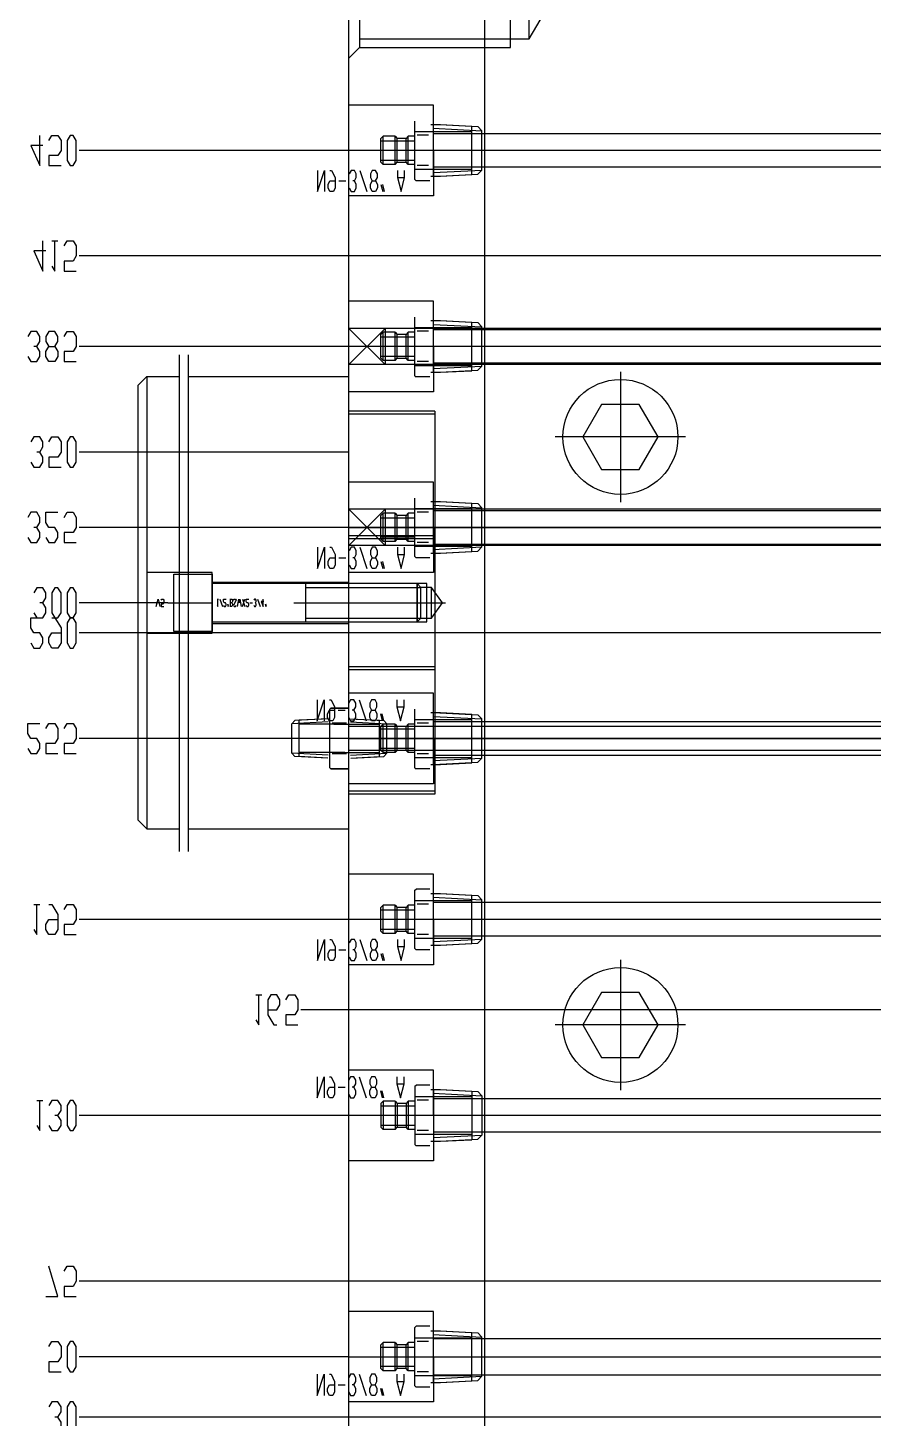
# Model space of a CAD drawing. Header units: millimetres. Extents: x -1 to 1014, y -756 to 757.
# Drawn here: x 666.6 to 741.8, y 225.5 to 349.3 of the extents above; entities that cross this region are included whole.
import ezdxf

# ---------------------------------------------------------------- set-up
doc = ezdxf.new("R2010")
doc.units = ezdxf.units.MM

# ---------------------------------------------------------------- blocks, each defined once
blk = doc.blocks.new('blockName2')
for points in [[(707.262, 29.578), (707.262, 405.569)], [(695.176, 29.578), (695.176, 401.541)], [(696.116, 356.119), (696.116, 347.592)], [(696.115, 347.591), (709.545, 347.591), (709.545, 351.856)], [(708.632, 348.371), (711.207, 348.371), (713.28, 351.856)], [(711.207, 348.371), (711.207, 351.856)], [(696.116, 348.371), (708.632, 348.371)], [(696.116, 347.592), (695.176, 346.652)], [(702.696, 342.456), (695.176, 342.456)], [(702.696, 338.428), (702.696, 342.456)], [(701.04, 335.827), (701.04, 341.029)], [(702.477, 340.73), (703.337, 340.73)], [(702.696, 340.756), (706.636, 340.549)], [(702.696, 336.126), (702.696, 340.73)], [(703.337, 340.73), (706.107, 340.585)], [(706.107, 336.271), (706.107, 340.585)], [(706.993, 340.172), (706.636, 340.549)], [(667.931, 338.875), (666.857, 338.875), (667.663, 337.085), (667.663, 339.771)], [(668.468, 339.323), (668.737, 339.771), (669.274, 339.771), (669.543, 339.323), (669.543, 338.428), (669.274, 337.98), (668.468, 337.98), (668.468, 337.085), (669.543, 337.085)], [(670.348, 339.771), (670.08, 339.323), (670.08, 337.533), (670.348, 337.085), (670.617, 337.085), (670.885, 337.533), (670.885, 339.323), (670.617, 339.771), (670.348, 339.771)], [(698.211, 339.69), (698.006, 339.485)], [(698.006, 337.371), (698.006, 339.485)], [(698.006, 339.281), (701.04, 339.281)], [(699.276, 339.69), (698.211, 339.69)], [(698.211, 337.166), (698.211, 339.69)], [(699.276, 339.69), (699.48, 339.485)], [(699.276, 337.166), (699.276, 339.69)], [(700.255, 339.492), (699.48, 339.492)], [(699.48, 337.371), (699.48, 339.485)], [(700.46, 339.69), (700.255, 339.485)], [(700.255, 337.371), (700.255, 339.485)], [(701.04, 339.69), (700.46, 339.69)], [(700.46, 337.166), (700.46, 339.69)], [(701.04, 340.109), (706.107, 340.109)], [(702.27, 339.782), (701.253, 339.782)], [(702.677, 340.398), (706.993, 340.172)], [(755.603, 339.921), (702.696, 339.921)], [(706.993, 336.683), (706.993, 340.172)], [(697.06, 338.428), (671.154, 338.428)], [(755.603, 338.428), (697.06, 338.428)], [(702.696, 338.428), (702.696, 334.399)], [(698.006, 337.575), (701.04, 337.575)], [(698.211, 337.166), (698.006, 337.371)], [(699.276, 337.166), (698.211, 337.166)], [(699.276, 337.166), (699.48, 337.371)], [(700.255, 337.364), (699.48, 337.364)], [(700.46, 337.166), (700.255, 337.371)], [(701.04, 337.166), (700.46, 337.166)], [(702.27, 337.074), (701.253, 337.074)], [(755.603, 336.935), (702.696, 336.935)], [(692.384, 336.655), (692.384, 334.775), (693.01, 336.655), (693.01, 334.775)], [(693.48, 336.655), (693.637, 336.655), (693.95, 336.029), (693.95, 335.089), (693.794, 334.775), (693.48, 334.775), (693.324, 335.089), (693.324, 335.402), (693.48, 335.715), (693.95, 335.715)], [(694.263, 335.715), (694.89, 335.715)], [(695.673, 335.715), (695.83, 336.029), (695.83, 336.342), (695.673, 336.655), (695.36, 336.655), (695.203, 336.342)], [(695.203, 335.089), (695.36, 334.775), (695.673, 334.775), (695.83, 335.089), (695.83, 335.402), (695.673, 335.715), (695.517, 335.715)], [(696.143, 336.655), (696.77, 334.775)], [(697.24, 336.655), (697.083, 336.342), (697.083, 336.029), (697.24, 335.715), (697.553, 335.715), (697.71, 335.402), (697.71, 335.089), (697.553, 334.775), (697.24, 334.775), (697.083, 335.089), (697.083, 335.402), (697.24, 335.715)], [(697.553, 335.715), (697.71, 336.029), (697.71, 336.342), (697.553, 336.655), (697.24, 336.655)], [(699.501, 336.655), (699.501, 336.029), (699.814, 334.775), (700.127, 336.029), (700.127, 336.655)], [(699.501, 336.029), (700.127, 336.029)], [(701.04, 336.746), (706.107, 336.746)], [(701.04, 335.827), (701.147, 335.72)], [(702.376, 335.72), (701.147, 335.72)], [(702.477, 336.126), (703.337, 336.126)], [(702.677, 336.458), (706.993, 336.684)], [(702.696, 336.1), (706.636, 336.307)], [(703.337, 336.126), (706.107, 336.271)], [(706.636, 336.307), (706.993, 336.683)], [(702.696, 334.399), (695.176, 334.399)], [(698.023, 335.402), (698.18, 334.775)], [(698.337, 334.775), (698.18, 335.402)], [(668.2, 329.476), (667.126, 329.476), (667.931, 327.685), (667.931, 330.371)], [(668.737, 328.133), (669.005, 327.685), (669.005, 330.371)], [(668.737, 330.371), (669.274, 330.371)], [(669.811, 329.923), (670.08, 330.371), (670.617, 330.371), (670.885, 329.923), (670.885, 329.028), (670.617, 328.58), (669.811, 328.58), (669.811, 327.685), (670.885, 327.685)], [(673.84, 329.028), (671.154, 329.028)], [(676.525, 329.028), (673.84, 329.028)], [(755.219, 329.028), (676.525, 329.028)], [(702.696, 325), (695.176, 325)], [(702.696, 320.971), (702.696, 325)], [(701.04, 318.37), (701.04, 323.572)], [(702.477, 323.273), (703.337, 323.273)], [(702.696, 323.299), (706.636, 323.092)], [(702.696, 318.669), (702.696, 323.273)], [(703.337, 323.273), (706.107, 323.128)], [(667.394, 320.971), (667.663, 321.419), (667.663, 321.866), (667.394, 322.314), (666.857, 322.314), (666.588, 321.866)], [(668.468, 322.314), (668.2, 321.866), (668.2, 321.419), (668.468, 320.971), (669.005, 320.971), (669.274, 320.524), (669.274, 320.076), (669.005, 319.628), (668.468, 319.628), (668.2, 320.076), (668.2, 320.524), (668.468, 320.971)], [(669.005, 320.971), (669.274, 321.419), (669.274, 321.866), (669.005, 322.314), (668.468, 322.314)], [(669.811, 321.866), (670.08, 322.314), (670.617, 322.314), (670.885, 321.866), (670.885, 320.971), (670.617, 320.524), (669.811, 320.524), (669.811, 319.628), (670.885, 319.628)], [(783.534, 322.582), (695.176, 322.582)], [(695.176, 319.36), (698.399, 322.582)], [(698.399, 319.36), (695.176, 322.582)], [(698.211, 322.233), (698.006, 322.028)], [(698.006, 319.914), (698.006, 322.028)], [(699.276, 322.233), (698.211, 322.233)], [(698.211, 319.709), (698.211, 322.233)], [(698.399, 322.582), (698.399, 319.36)], [(699.276, 322.233), (699.48, 322.028)], [(699.276, 319.709), (699.276, 322.233)], [(700.255, 322.035), (699.48, 322.035)], [(699.48, 319.914), (699.48, 322.028)], [(700.46, 322.233), (700.255, 322.028)], [(700.255, 319.914), (700.255, 322.028)], [(701.04, 322.233), (700.46, 322.233)], [(700.46, 319.709), (700.46, 322.233)], [(701.04, 322.653), (706.107, 322.653)], [(702.27, 322.325), (701.253, 322.325)], [(702.677, 322.941), (706.993, 322.715)], [(755.603, 322.464), (702.696, 322.464)], [(706.107, 318.814), (706.107, 323.128)], [(706.993, 322.716), (706.636, 323.092)], [(706.993, 319.227), (706.993, 322.716)], [(666.588, 320.076), (666.857, 319.628), (667.394, 319.628), (667.663, 320.076), (667.663, 320.524), (667.394, 320.971), (667.126, 320.971)], [(697.06, 320.971), (671.154, 320.971)], [(900.629, 320.971), (695.176, 320.971)], [(755.603, 320.971), (697.06, 320.971)], [(698.006, 321.824), (701.04, 321.824)], [(702.696, 320.971), (702.696, 316.943)], [(680.05, 320.217), (680.05, 275.984)], [(680.856, 320.217), (680.856, 275.984)], [(698.006, 320.118), (701.04, 320.118)], [(698.211, 319.709), (698.006, 319.914)], [(699.276, 319.709), (698.211, 319.709)], [(699.276, 319.709), (699.48, 319.914)], [(700.255, 319.907), (699.48, 319.907)], [(700.46, 319.709), (700.255, 319.914)], [(701.04, 319.709), (700.46, 319.709)], [(702.27, 319.617), (701.253, 319.617)], [(755.603, 319.478), (702.696, 319.478)], [(677.182, 318.285), (676.377, 317.48)], [(677.182, 318.285), (680.05, 318.285)], [(677.182, 318.285), (677.182, 278.001)], [(680.856, 318.285), (695.176, 318.285)], [(783.534, 319.36), (695.176, 319.36)], [(701.04, 319.29), (706.107, 319.29)], [(701.04, 318.37), (701.147, 318.263)], [(702.376, 318.263), (701.147, 318.263)], [(702.477, 318.669), (703.337, 318.669)], [(702.677, 319.001), (706.993, 319.227)], [(702.696, 318.643), (706.636, 318.85)], [(703.337, 318.669), (706.107, 318.814)], [(706.636, 318.85), (706.993, 319.227)], [(719.347, 318.712), (719.347, 307.116)], [(676.377, 317.48), (676.377, 278.806)], [(702.696, 316.943), (695.176, 316.943)], [(717.673, 315.813), (716, 312.914), (717.673, 310.015), (721.021, 310.015), (722.695, 312.914), (721.021, 315.813), (717.673, 315.813)], [(702.817, 315.197), (695.176, 315.197)], [(702.817, 314.928), (695.176, 314.928)], [(702.817, 315.197), (702.817, 281.089)], [(667.663, 311.571), (667.931, 312.019), (667.931, 312.466), (667.663, 312.914), (667.126, 312.914), (666.857, 312.466)], [(668.468, 312.466), (668.737, 312.914), (669.274, 312.914), (669.543, 312.466), (669.543, 311.571), (669.274, 311.124), (668.468, 311.124), (668.468, 310.228), (669.543, 310.228)], [(670.348, 312.914), (670.08, 312.466), (670.08, 310.676), (670.348, 310.228), (670.617, 310.228), (670.885, 310.676), (670.885, 312.466), (670.617, 312.914), (670.348, 312.914)], [(725.146, 312.914), (713.549, 312.914)], [(666.857, 310.676), (667.126, 310.228), (667.663, 310.228), (667.931, 310.676), (667.931, 311.124), (667.663, 311.571), (667.394, 311.571)], [(695.176, 311.571), (671.154, 311.571)], [(702.696, 308.886), (695.176, 308.886)], [(702.696, 304.857), (702.696, 308.886)], [(701.04, 302.256), (701.04, 307.458)], [(702.477, 307.159), (703.337, 307.159)], [(702.696, 307.185), (706.636, 306.978)], [(702.696, 302.555), (702.696, 307.159)], [(703.337, 307.159), (706.107, 307.014)], [(667.394, 304.857), (667.663, 305.305), (667.663, 305.752), (667.394, 306.2), (666.857, 306.2), (666.588, 305.752)], [(668.2, 303.962), (668.468, 303.514), (669.005, 303.514), (669.274, 303.962), (669.274, 304.41), (669.005, 304.857), (668.468, 304.857), (668.2, 305.305), (668.2, 306.2), (669.274, 306.2)], [(669.811, 305.752), (670.08, 306.2), (670.617, 306.2), (670.885, 305.752), (670.885, 304.857), (670.617, 304.41), (669.811, 304.41), (669.811, 303.514), (670.885, 303.514)], [(790.248, 306.468), (695.176, 306.468)], [(695.176, 303.246), (698.399, 306.468)], [(698.399, 303.246), (695.176, 306.468)], [(698.211, 306.119), (698.006, 305.914)], [(698.006, 303.8), (698.006, 305.914)], [(698.211, 303.595), (698.211, 306.119)], [(699.276, 306.119), (698.211, 306.119)], [(698.399, 306.468), (698.399, 303.246)], [(699.276, 303.595), (699.276, 306.119)], [(699.276, 306.119), (699.48, 305.914)], [(700.255, 305.921), (699.48, 305.921)], [(699.48, 303.8), (699.48, 305.914)], [(700.46, 306.119), (700.255, 305.914)], [(700.255, 303.8), (700.255, 305.914)], [(700.46, 303.595), (700.46, 306.119)], [(701.04, 306.119), (700.46, 306.119)], [(701.04, 306.539), (706.107, 306.539)], [(702.27, 306.211), (701.253, 306.211)], [(702.677, 306.827), (706.993, 306.601)], [(702.696, 306.35), (787.653, 306.35)], [(706.107, 302.7), (706.107, 307.014)], [(706.993, 306.602), (706.636, 306.978)], [(706.993, 303.113), (706.993, 306.602)], [(666.588, 303.962), (666.857, 303.514), (667.394, 303.514), (667.663, 303.962), (667.663, 304.41), (667.394, 304.857), (667.126, 304.857)], [(695.176, 304.857), (671.154, 304.857)], [(695.176, 304.857), (787.653, 304.857)], [(893.914, 304.857), (695.176, 304.857)], [(698.006, 305.71), (701.04, 305.71)], [(702.696, 304.857), (702.696, 300.829)], [(702.817, 304.112), (695.176, 304.112)], [(702.817, 303.843), (695.176, 303.843)], [(698.006, 304.005), (701.04, 304.005)], [(698.211, 303.595), (698.006, 303.8)], [(699.276, 303.595), (698.211, 303.595)], [(699.276, 303.595), (699.48, 303.8)], [(700.255, 303.793), (699.48, 303.793)], [(700.46, 303.595), (700.255, 303.8)], [(701.04, 303.595), (700.46, 303.595)], [(702.27, 303.503), (701.253, 303.503)], [(692.384, 303.085), (692.384, 301.205), (693.01, 303.085), (693.01, 301.205)], [(693.48, 303.085), (693.637, 303.085), (693.95, 302.458), (693.95, 301.518), (693.794, 301.205), (693.48, 301.205), (693.324, 301.518), (693.324, 301.831), (693.48, 302.145), (693.95, 302.145)], [(694.263, 302.145), (694.89, 302.145)], [(790.248, 303.246), (695.176, 303.246)], [(695.673, 302.145), (695.83, 302.458), (695.83, 302.771), (695.673, 303.085), (695.36, 303.085), (695.203, 302.771)], [(695.203, 301.518), (695.36, 301.205), (695.673, 301.205), (695.83, 301.518), (695.83, 301.831), (695.673, 302.145), (695.517, 302.145)], [(696.143, 303.085), (696.77, 301.205)], [(697.24, 303.085), (697.083, 302.771), (697.083, 302.458), (697.24, 302.145), (697.553, 302.145), (697.71, 301.831), (697.71, 301.518), (697.553, 301.205), (697.24, 301.205), (697.083, 301.518), (697.083, 301.831), (697.24, 302.145)], [(697.553, 302.145), (697.71, 302.458), (697.71, 302.771), (697.553, 303.085), (697.24, 303.085)], [(699.501, 303.085), (699.501, 302.458), (699.814, 301.205), (700.127, 302.458), (700.127, 303.085)], [(699.501, 302.458), (700.127, 302.458)], [(701.04, 303.176), (706.107, 303.176)], [(701.04, 302.256), (701.147, 302.15)], [(702.376, 302.15), (701.147, 302.15)], [(702.477, 302.555), (703.337, 302.555)], [(702.677, 302.887), (706.993, 303.113)], [(702.696, 303.364), (786.941, 303.364)], [(702.696, 302.53), (706.636, 302.736)], [(703.337, 302.555), (706.107, 302.7)], [(706.636, 302.736), (706.993, 303.113)], [(698.023, 301.831), (698.18, 301.205)], [(698.337, 301.205), (698.18, 301.831)], [(677.182, 295.451), (683.01, 295.451), (683.01, 300.835), (677.182, 300.835)], [(683.01, 295.585), (679.6, 295.585), (679.6, 300.701), (683.01, 300.701), (683.01, 295.585)], [(683.01, 299.983), (695.176, 299.983)], [(683.01, 296.438), (701.241, 296.438), (701.582, 296.779), (701.582, 299.507), (701.241, 299.848), (683.01, 299.848)], [(691.349, 296.438), (691.349, 299.848)], [(702.696, 300.829), (695.176, 300.829)], [(702.696, 300.829), (695.176, 300.829)], [(701.241, 296.438), (702.119, 296.438), (702.119, 299.848), (701.241, 299.848), (701.241, 296.438)], [(701.241, 296.438), (701.241, 299.848)], [(667.931, 298.143), (668.2, 298.591), (668.2, 299.038), (667.931, 299.486), (667.394, 299.486), (667.126, 299.038)], [(669.005, 299.486), (668.737, 299.038), (668.737, 297.248), (669.005, 296.8), (669.274, 296.8), (669.543, 297.248), (669.543, 299.038), (669.274, 299.486), (669.005, 299.486)], [(670.348, 299.486), (670.08, 299.038), (670.08, 297.248), (670.348, 296.8), (670.617, 296.8), (670.885, 297.248), (670.885, 299.038), (670.617, 299.486), (670.348, 299.486)], [(678.01, 297.807), (678.178, 298.479), (678.346, 297.807)], [(678.458, 298.367), (678.514, 298.479), (678.626, 298.479), (678.682, 298.367), (678.682, 298.143), (678.626, 298.031), (678.458, 298.031), (678.458, 297.807), (678.682, 297.807)], [(683.458, 297.919), (683.514, 297.807), (683.514, 298.479)], [(683.458, 298.479), (683.57, 298.479)], [(683.682, 298.479), (683.906, 297.807)], [(684.017, 297.919), (684.073, 297.807), (684.185, 297.807), (684.241, 297.919), (684.241, 298.031), (684.185, 298.143), (684.073, 298.143), (684.017, 298.255), (684.017, 298.479), (684.241, 298.479)], [(684.577, 298.479), (684.745, 298.479), (684.801, 298.367), (684.801, 298.255), (684.745, 298.143), (684.633, 298.143)], [(684.633, 297.807), (684.633, 298.479)], [(684.913, 298.367), (684.969, 298.479), (685.081, 298.479), (685.136, 298.367), (684.913, 297.919), (684.969, 297.807), (685.081, 297.807), (685.136, 297.919)], [(685.248, 297.807), (685.36, 298.479), (685.416, 298.143), (685.472, 298.479), (685.584, 297.807)], [(685.696, 298.479), (685.92, 297.807)], [(685.696, 297.807), (685.92, 298.479)], [(686.032, 297.919), (686.088, 297.807), (686.2, 297.807), (686.255, 297.919), (686.255, 298.031), (686.2, 298.143), (686.088, 298.143), (686.032, 298.255), (686.032, 298.479), (686.255, 298.479)], [(686.871, 298.143), (686.927, 298.255), (686.927, 298.367), (686.871, 298.479), (686.759, 298.479), (686.703, 298.367)], [(687.039, 298.479), (687.263, 297.807)], [(687.598, 298.255), (687.375, 298.255), (687.542, 297.807), (687.542, 298.479)], [(691.349, 299.507), (701.582, 299.507)], [(701.582, 296.779), (702.522, 296.779), (703.506, 298.143), (702.522, 299.507), (701.582, 299.507)], [(702.522, 296.779), (702.522, 299.507)], [(667.126, 297.248), (667.394, 296.8), (667.931, 296.8), (668.2, 297.248), (668.2, 297.695), (667.931, 298.143), (667.663, 298.143)], [(679.062, 298.143), (671.154, 298.143)], [(679.062, 298.143), (683.01, 298.143)], [(684.353, 298.031), (684.409, 297.807)], [(684.465, 297.807), (684.409, 298.031)], [(684.745, 298.143), (684.801, 298.031), (684.801, 297.919), (684.745, 297.807), (684.577, 297.807)], [(686.367, 298.143), (686.591, 298.143)], [(686.703, 297.919), (686.759, 297.807), (686.871, 297.807), (686.927, 297.919), (686.927, 298.031), (686.871, 298.143), (686.815, 298.143)], [(687.71, 298.031), (687.766, 297.807)], [(687.822, 297.807), (687.766, 298.031)], [(690.262, 298.143), (703.775, 298.143)], [(666.857, 294.562), (667.126, 294.115), (667.663, 294.115), (667.931, 294.562), (667.931, 295.01), (667.663, 295.457), (667.126, 295.457), (666.857, 295.905), (666.857, 296.8), (667.931, 296.8)], [(668.737, 296.8), (669.005, 296.8), (669.543, 295.905), (669.543, 294.562), (669.274, 294.115), (668.737, 294.115), (668.468, 294.562), (668.468, 295.01), (668.737, 295.457), (669.543, 295.457)], [(670.348, 296.8), (670.08, 296.353), (670.08, 294.562), (670.348, 294.115), (670.617, 294.115), (670.885, 294.562), (670.885, 296.353), (670.617, 296.8), (670.348, 296.8)], [(683.01, 296.303), (695.176, 296.303)], [(691.349, 296.779), (701.582, 296.779)], [(767.689, 295.457), (671.154, 295.457)], [(702.817, 292.443), (695.176, 292.443)], [(702.817, 292.174), (695.176, 292.174)], [(702.696, 290.086), (695.176, 290.086)], [(702.696, 286.058), (702.696, 290.086)], [(692.335, 289.507), (692.335, 287.627), (692.962, 289.507), (692.962, 287.627)], [(693.432, 289.507), (693.589, 289.507), (693.902, 288.88), (693.902, 287.94), (693.745, 287.627), (693.432, 287.627), (693.275, 287.94), (693.275, 288.254), (693.432, 288.567), (693.902, 288.567)], [(693.46, 288.659), (693.567, 288.765)], [(693.46, 283.457), (693.46, 288.659)], [(695.07, 288.765), (693.567, 288.765)], [(693.567, 288.765), (695.07, 288.765)], [(694.215, 288.567), (694.842, 288.567)], [(695.176, 288.659), (695.07, 288.765)], [(695.625, 288.567), (695.782, 288.88), (695.782, 289.193), (695.625, 289.507), (695.312, 289.507), (695.155, 289.193)], [(695.155, 287.94), (695.312, 287.627), (695.625, 287.627), (695.782, 287.94), (695.782, 288.254), (695.625, 288.567), (695.469, 288.567)], [(695.176, 283.457), (695.176, 288.659)], [(696.095, 289.507), (696.722, 287.627)], [(697.192, 289.507), (697.035, 289.193), (697.035, 288.88), (697.192, 288.567), (697.505, 288.567), (697.662, 288.254), (697.662, 287.94), (697.505, 287.627), (697.192, 287.627), (697.035, 287.94), (697.035, 288.254), (697.192, 288.567)], [(697.505, 288.567), (697.662, 288.88), (697.662, 289.193), (697.505, 289.507), (697.192, 289.507)], [(699.452, 289.507), (699.452, 288.88), (699.766, 287.627), (700.079, 288.88), (700.079, 289.507)], [(699.452, 288.88), (700.079, 288.88)], [(701.04, 283.457), (701.04, 288.659)], [(666.588, 285.162), (666.857, 284.715), (667.394, 284.715), (667.663, 285.162), (667.663, 285.61), (667.394, 286.058), (666.857, 286.058), (666.588, 286.505), (666.588, 287.4), (667.663, 287.4)], [(668.2, 286.953), (668.468, 287.4), (669.005, 287.4), (669.274, 286.953), (669.274, 286.058), (669.005, 285.61), (668.2, 285.61), (668.2, 284.715), (669.274, 284.715)], [(669.811, 286.953), (670.08, 287.4), (670.617, 287.4), (670.885, 286.953), (670.885, 286.058), (670.617, 285.61), (669.811, 285.61), (669.811, 284.715), (670.885, 284.715)], [(690.078, 287.366), (690.346, 287.649)], [(693.315, 287.535), (690.078, 287.366)], [(690.078, 284.749), (690.078, 287.366)], [(693.301, 287.803), (690.346, 287.649)], [(692.82, 287.784), (690.742, 287.676)], [(690.742, 284.44), (690.742, 287.676)], [(694.816, 287.319), (690.742, 287.319)], [(694.963, 287.411), (693.674, 287.411)], [(693.821, 287.319), (697.894, 287.319)], [(695.322, 287.535), (698.559, 287.366)], [(695.336, 287.803), (698.291, 287.649)], [(695.817, 287.784), (697.894, 287.676)], [(697.894, 284.44), (697.894, 287.676)], [(697.975, 288.254), (698.132, 287.627)], [(698.211, 287.32), (698.006, 287.115)], [(698.289, 287.627), (698.132, 288.254)], [(699.276, 287.32), (698.211, 287.32)], [(698.211, 284.796), (698.211, 287.32)], [(698.559, 287.366), (698.291, 287.649)], [(698.559, 284.749), (698.559, 287.366)], [(699.276, 287.32), (699.48, 287.115)], [(699.276, 284.796), (699.276, 287.32)], [(700.46, 287.32), (700.255, 287.115)], [(701.04, 287.32), (700.46, 287.32)], [(700.46, 284.796), (700.46, 287.32)], [(701.04, 287.739), (706.107, 287.739)], [(702.27, 287.412), (701.253, 287.412)], [(702.477, 288.36), (703.337, 288.36)], [(702.677, 288.028), (706.993, 287.802)], [(702.696, 288.385), (706.636, 288.179)], [(702.696, 283.755), (702.696, 288.36)], [(751.689, 287.551), (702.696, 287.551)], [(703.337, 288.36), (706.107, 288.215)], [(706.107, 283.901), (706.107, 288.215)], [(706.993, 287.802), (706.636, 288.179)], [(706.993, 284.313), (706.993, 287.802)], [(695.176, 286.058), (671.154, 286.058)], [(805.309, 286.058), (687.657, 286.058)], [(804.751, 287.132), (695.176, 287.132)], [(695.176, 286.058), (787.653, 286.058)], [(698.006, 285.001), (698.006, 287.115)], [(698.006, 286.91), (701.04, 286.91)], [(700.255, 287.122), (699.48, 287.122)], [(699.48, 285.001), (699.48, 287.115)], [(700.255, 285.001), (700.255, 287.115)], [(702.696, 286.058), (702.696, 282.029)], [(694.816, 284.797), (690.742, 284.797)], [(693.821, 284.797), (697.894, 284.797)], [(804.751, 284.983), (695.176, 284.983)], [(698.006, 285.205), (701.04, 285.205)], [(698.211, 284.796), (698.006, 285.001)], [(699.276, 284.796), (698.211, 284.796)], [(699.276, 284.796), (699.48, 285.001)], [(700.255, 284.994), (699.48, 284.994)], [(700.46, 284.796), (700.255, 285.001)], [(701.04, 284.796), (700.46, 284.796)], [(693.315, 284.58), (690.078, 284.75)], [(690.346, 284.467), (690.078, 284.749)], [(693.301, 284.312), (690.346, 284.467)], [(692.82, 284.331), (690.742, 284.44)], [(694.963, 284.704), (693.674, 284.704)], [(695.322, 284.58), (698.559, 284.75)], [(695.336, 284.312), (698.291, 284.467)], [(695.817, 284.331), (697.894, 284.44)], [(698.291, 284.467), (698.559, 284.749)], [(701.04, 284.376), (706.107, 284.376)], [(702.27, 284.704), (701.253, 284.704)], [(702.477, 283.755), (703.337, 283.755)], [(702.677, 284.088), (706.993, 284.314)], [(702.696, 284.564), (787.653, 284.564)], [(702.696, 283.73), (706.636, 283.936)], [(703.337, 283.755), (706.107, 283.901)], [(706.636, 283.936), (706.993, 284.313)], [(693.46, 283.457), (693.567, 283.35)], [(695.07, 283.35), (693.567, 283.35)], [(693.567, 283.35), (695.07, 283.35)], [(695.176, 283.457), (695.07, 283.35)], [(701.04, 283.457), (701.147, 283.35)], [(702.376, 283.35), (701.147, 283.35)], [(702.696, 282.029), (695.176, 282.029)], [(702.696, 282.029), (695.176, 282.029)], [(702.817, 281.358), (695.176, 281.358)], [(702.817, 281.089), (695.176, 281.089)], [(677.182, 278.001), (676.377, 278.806)], [(677.182, 278.001), (680.05, 278.001)], [(680.856, 278.001), (695.176, 278.001)], [(702.696, 273.972), (695.176, 273.972)], [(702.696, 269.944), (702.696, 273.972)], [(701.04, 272.545), (701.147, 272.651)], [(701.04, 267.343), (701.04, 272.545)], [(702.376, 272.651), (701.147, 272.651)], [(667.126, 269.049), (667.394, 268.601), (667.394, 271.287)], [(667.126, 271.287), (667.663, 271.287)], [(668.468, 271.287), (668.737, 271.287), (669.274, 270.391), (669.274, 269.049), (669.005, 268.601), (668.468, 268.601), (668.2, 269.049), (668.2, 269.496), (668.468, 269.944), (669.274, 269.944)], [(669.811, 270.839), (670.08, 271.287), (670.617, 271.287), (670.885, 270.839), (670.885, 269.944), (670.617, 269.496), (669.811, 269.496), (669.811, 268.601), (670.885, 268.601)], [(698.211, 271.206), (698.006, 271.001)], [(699.276, 271.206), (698.211, 271.206)], [(698.211, 268.682), (698.211, 271.206)], [(699.276, 271.206), (699.48, 271.001)], [(699.276, 268.682), (699.276, 271.206)], [(700.46, 271.206), (700.255, 271.001)], [(701.04, 271.206), (700.46, 271.206)], [(700.46, 268.682), (700.46, 271.206)], [(701.04, 271.625), (706.107, 271.625)], [(702.27, 271.298), (701.253, 271.298)], [(702.477, 272.246), (703.337, 272.246)], [(702.677, 271.914), (706.993, 271.688)], [(702.696, 272.271), (706.636, 272.065)], [(702.696, 267.641), (702.696, 272.246)], [(755.603, 271.437), (702.696, 271.437)], [(703.337, 272.246), (706.107, 272.101)], [(706.107, 267.787), (706.107, 272.101)], [(706.993, 271.688), (706.636, 272.065)], [(706.993, 268.199), (706.993, 271.688)], [(697.06, 269.944), (671.154, 269.944)], [(755.603, 269.944), (697.06, 269.944)], [(698.006, 268.887), (698.006, 271.001)], [(698.006, 270.796), (701.04, 270.796)], [(700.255, 271.008), (699.48, 271.008)], [(699.48, 268.887), (699.48, 271.001)], [(700.255, 268.887), (700.255, 271.001)], [(702.696, 269.944), (702.696, 265.915)], [(698.006, 269.091), (701.04, 269.091)], [(698.211, 268.682), (698.006, 268.887)], [(699.276, 268.682), (699.48, 268.887)], [(700.255, 268.88), (699.48, 268.88)], [(700.46, 268.682), (700.255, 268.887)], [(692.384, 268.171), (692.384, 266.291), (693.01, 268.171), (693.01, 266.291)], [(693.48, 268.171), (693.637, 268.171), (693.95, 267.545), (693.95, 266.605), (693.794, 266.291), (693.48, 266.291), (693.324, 266.605), (693.324, 266.918), (693.48, 267.231), (693.95, 267.231)], [(695.673, 267.231), (695.83, 267.545), (695.83, 267.858), (695.673, 268.171), (695.36, 268.171), (695.203, 267.858)], [(696.143, 268.171), (696.77, 266.291)], [(697.24, 268.171), (697.083, 267.858), (697.083, 267.545), (697.24, 267.231), (697.553, 267.231), (697.71, 266.918), (697.71, 266.605), (697.553, 266.291), (697.24, 266.291), (697.083, 266.605), (697.083, 266.918), (697.24, 267.231)], [(697.553, 267.231), (697.71, 267.545), (697.71, 267.858), (697.553, 268.171), (697.24, 268.171)], [(699.276, 268.682), (698.211, 268.682)], [(699.501, 268.171), (699.501, 267.545), (699.814, 266.291), (700.127, 267.545), (700.127, 268.171)], [(699.501, 267.545), (700.127, 267.545)], [(701.04, 268.682), (700.46, 268.682)], [(701.04, 268.262), (706.107, 268.262)], [(702.27, 268.59), (701.253, 268.59)], [(702.477, 267.641), (703.337, 267.641)], [(702.677, 267.974), (706.993, 268.2)], [(755.603, 268.451), (702.696, 268.451)], [(702.696, 267.616), (706.636, 267.823)], [(703.337, 267.641), (706.107, 267.787)], [(706.636, 267.823), (706.993, 268.199)], [(694.263, 267.231), (694.89, 267.231)], [(695.203, 266.605), (695.36, 266.291), (695.673, 266.291), (695.83, 266.605), (695.83, 266.918), (695.673, 267.231), (695.517, 267.231)], [(698.023, 266.918), (698.18, 266.291)], [(698.337, 266.291), (698.18, 266.918)], [(701.04, 267.343), (701.147, 267.236)], [(702.376, 267.236), (701.147, 267.236)], [(719.347, 266.342), (719.347, 254.746)], [(702.696, 265.915), (695.176, 265.915)], [(686.877, 260.992), (687.146, 260.544), (687.146, 263.23)], [(686.877, 263.23), (687.414, 263.23)], [(687.951, 261.887), (688.757, 261.887), (689.026, 262.334), (689.026, 262.782), (688.757, 263.23), (688.22, 263.23), (687.951, 262.782), (687.951, 261.439), (688.489, 260.544), (688.757, 260.544)], [(689.563, 262.782), (689.831, 263.23), (690.369, 263.23), (690.637, 262.782), (690.637, 261.887), (690.369, 261.439), (689.563, 261.439), (689.563, 260.544), (690.637, 260.544)], [(717.673, 263.443), (716, 260.544), (717.673, 257.645), (721.021, 257.645), (722.695, 260.544), (721.021, 263.443), (717.673, 263.443)], [(755.219, 261.887), (690.906, 261.887)], [(725.146, 260.544), (713.549, 260.544)], [(702.696, 256.516), (695.176, 256.516)], [(702.696, 252.487), (702.696, 256.516)], [(692.335, 255.936), (692.335, 254.056), (692.962, 255.936), (692.962, 254.056)], [(693.432, 255.936), (693.589, 255.936), (693.902, 255.31), (693.902, 254.37), (693.745, 254.056), (693.432, 254.056), (693.275, 254.37), (693.275, 254.683), (693.432, 254.996), (693.902, 254.996)], [(695.625, 254.996), (695.782, 255.31), (695.782, 255.623), (695.625, 255.936), (695.312, 255.936), (695.155, 255.623)], [(696.095, 255.936), (696.722, 254.056)], [(697.192, 255.936), (697.035, 255.623), (697.035, 255.31), (697.192, 254.996), (697.505, 254.996), (697.662, 254.683), (697.662, 254.37), (697.505, 254.056), (697.192, 254.056), (697.035, 254.37), (697.035, 254.683), (697.192, 254.996)], [(697.505, 254.996), (697.662, 255.31), (697.662, 255.623), (697.505, 255.936), (697.192, 255.936)], [(699.452, 255.936), (699.452, 255.31), (699.766, 254.056), (700.079, 255.31), (700.079, 255.936)], [(699.452, 255.31), (700.079, 255.31)], [(701.04, 255.088), (701.147, 255.195)], [(701.04, 255.088), (701.04, 249.886)], [(702.376, 255.195), (701.147, 255.195)], [(694.215, 254.996), (694.842, 254.996)], [(695.155, 254.37), (695.312, 254.056), (695.625, 254.056), (695.782, 254.37), (695.782, 254.683), (695.625, 254.996), (695.469, 254.996)], [(697.975, 254.683), (698.132, 254.056)], [(698.289, 254.056), (698.132, 254.683)], [(701.04, 254.169), (706.107, 254.169)], [(702.27, 253.841), (701.253, 253.841)], [(702.477, 254.789), (703.337, 254.789)], [(702.677, 254.457), (706.993, 254.231)], [(702.696, 254.815), (706.636, 254.608)], [(702.696, 254.789), (702.696, 250.185)], [(755.603, 253.98), (702.696, 253.98)], [(703.337, 254.789), (706.107, 254.644)], [(706.107, 254.644), (706.107, 250.33)], [(706.636, 254.608), (706.993, 254.231)], [(706.993, 254.231), (706.993, 250.743)], [(667.394, 251.592), (667.663, 251.144), (667.663, 253.83)], [(667.394, 253.83), (667.931, 253.83)], [(669.274, 252.487), (669.543, 252.935), (669.543, 253.382), (669.274, 253.83), (668.737, 253.83), (668.468, 253.382)], [(670.348, 253.83), (670.08, 253.382), (670.08, 251.592), (670.348, 251.144), (670.617, 251.144), (670.885, 251.592), (670.885, 253.382), (670.617, 253.83), (670.348, 253.83)], [(698.211, 253.749), (698.006, 253.544)], [(698.006, 253.544), (698.006, 251.43)], [(698.006, 253.34), (701.04, 253.34)], [(698.211, 253.749), (698.211, 251.225)], [(699.276, 253.749), (698.211, 253.749)], [(699.276, 253.749), (699.276, 251.225)], [(699.276, 253.749), (699.48, 253.544)], [(700.255, 253.551), (699.48, 253.551)], [(699.48, 253.544), (699.48, 251.43)], [(700.46, 253.749), (700.255, 253.544)], [(700.255, 253.544), (700.255, 251.43)], [(700.46, 253.749), (700.46, 251.225)], [(701.04, 253.749), (700.46, 253.749)], [(668.468, 251.592), (668.737, 251.144), (669.274, 251.144), (669.543, 251.592), (669.543, 252.039), (669.274, 252.487), (669.005, 252.487)], [(697.06, 252.487), (671.154, 252.487)], [(755.603, 252.487), (697.06, 252.487)], [(698.006, 251.634), (701.04, 251.634)], [(698.211, 251.225), (698.006, 251.43)], [(699.276, 251.225), (699.48, 251.43)], [(700.255, 251.423), (699.48, 251.423)], [(700.46, 251.225), (700.255, 251.43)], [(702.696, 252.487), (702.696, 248.459)], [(699.276, 251.225), (698.211, 251.225)], [(701.04, 251.225), (700.46, 251.225)], [(701.04, 250.806), (706.107, 250.806)], [(702.27, 251.133), (701.253, 251.133)], [(702.477, 250.185), (703.337, 250.185)], [(702.677, 250.517), (706.993, 250.743)], [(755.603, 250.994), (702.696, 250.994)], [(702.696, 250.159), (706.636, 250.366)], [(703.337, 250.185), (706.107, 250.33)], [(706.993, 250.743), (706.636, 250.366)], [(701.04, 249.886), (701.147, 249.779)], [(702.376, 249.779), (701.147, 249.779)], [(702.696, 248.459), (695.176, 248.459)], [(668.2, 236.373), (669.274, 236.373), (668.468, 239.059)], [(669.811, 238.611), (670.08, 239.059), (670.617, 239.059), (670.885, 238.611), (670.885, 237.716), (670.617, 237.268), (669.811, 237.268), (669.811, 236.373), (670.885, 236.373)], [(760.975, 237.716), (671.154, 237.716)], [(702.696, 235.03), (695.176, 235.03)], [(702.696, 231.002), (702.696, 235.03)], [(701.04, 233.603), (701.147, 233.709)], [(701.04, 228.401), (701.04, 233.603)], [(702.376, 233.709), (701.147, 233.709)], [(702.477, 233.304), (703.337, 233.304)], [(702.677, 232.972), (706.993, 232.746)], [(702.696, 233.329), (706.636, 233.123)], [(702.696, 228.699), (702.696, 233.304)], [(703.337, 233.304), (706.107, 233.159)], [(706.107, 228.845), (706.107, 233.159)], [(706.993, 232.746), (706.636, 233.123)], [(668.468, 231.897), (668.737, 232.345), (669.274, 232.345), (669.543, 231.897), (669.543, 231.002), (669.274, 230.554), (668.468, 230.554), (668.468, 229.659), (669.543, 229.659)], [(670.348, 232.345), (670.08, 231.897), (670.08, 230.107), (670.348, 229.659), (670.617, 229.659), (670.885, 230.107), (670.885, 231.897), (670.617, 232.345), (670.348, 232.345)], [(698.211, 232.264), (698.006, 232.059)], [(698.006, 229.945), (698.006, 232.059)], [(698.006, 231.854), (701.04, 231.854)], [(698.211, 229.74), (698.211, 232.264)], [(699.276, 232.264), (698.211, 232.264)], [(699.276, 229.74), (699.276, 232.264)], [(699.276, 232.264), (699.48, 232.059)], [(700.255, 232.066), (699.48, 232.066)], [(699.48, 229.945), (699.48, 232.059)], [(700.46, 232.264), (700.255, 232.059)], [(700.255, 229.945), (700.255, 232.059)], [(700.46, 229.74), (700.46, 232.264)], [(701.04, 232.264), (700.46, 232.264)], [(701.04, 232.683), (706.107, 232.683)], [(702.27, 232.356), (701.253, 232.356)], [(702.696, 232.613), (790.248, 232.613)], [(706.993, 229.257), (706.993, 232.746)], [(695.176, 231.002), (671.154, 231.002)], [(695.176, 231.002), (791.86, 231.002)], [(702.696, 231.002), (702.696, 226.973)], [(692.335, 229.433), (692.335, 227.553), (692.962, 229.433), (692.962, 227.553)], [(693.432, 229.433), (693.589, 229.433), (693.902, 228.806), (693.902, 227.866), (693.745, 227.553), (693.432, 227.553), (693.275, 227.866), (693.275, 228.179), (693.432, 228.493), (693.902, 228.493)], [(695.625, 228.493), (695.782, 228.806), (695.782, 229.119), (695.625, 229.433), (695.312, 229.433), (695.155, 229.119)], [(696.095, 229.433), (696.722, 227.553)], [(697.192, 229.433), (697.035, 229.119), (697.035, 228.806), (697.192, 228.493), (697.505, 228.493), (697.662, 228.179), (697.662, 227.866), (697.505, 227.553), (697.192, 227.553), (697.035, 227.866), (697.035, 228.179), (697.192, 228.493)], [(697.505, 228.493), (697.662, 228.806), (697.662, 229.119), (697.505, 229.433), (697.192, 229.433)], [(698.006, 230.149), (701.04, 230.149)], [(698.211, 229.74), (698.006, 229.945)], [(699.276, 229.74), (698.211, 229.74)], [(699.276, 229.74), (699.48, 229.945)], [(699.452, 229.433), (699.452, 228.806), (699.766, 227.553), (700.079, 228.806), (700.079, 229.433)], [(700.255, 229.938), (699.48, 229.938)], [(700.46, 229.74), (700.255, 229.945)], [(701.04, 229.74), (700.46, 229.74)], [(701.04, 229.32), (706.107, 229.32)], [(702.27, 229.648), (701.253, 229.648)], [(702.677, 229.032), (706.993, 229.258)], [(702.696, 229.39), (793.471, 229.39)], [(706.636, 228.881), (706.993, 229.257)], [(694.215, 228.493), (694.842, 228.493)], [(695.155, 227.866), (695.312, 227.553), (695.625, 227.553), (695.782, 227.866), (695.782, 228.179), (695.625, 228.493), (695.469, 228.493)], [(697.975, 228.179), (698.132, 227.553)], [(698.289, 227.553), (698.132, 228.179)], [(699.452, 228.806), (700.079, 228.806)], [(701.04, 228.401), (701.147, 228.294)], [(702.376, 228.294), (701.147, 228.294)], [(702.477, 228.699), (703.337, 228.699)], [(702.696, 228.674), (706.636, 228.881)], [(703.337, 228.699), (706.107, 228.845)], [(669.274, 225.631), (669.543, 226.078), (669.543, 226.526), (669.274, 226.973), (668.737, 226.973), (668.468, 226.526)], [(670.348, 226.973), (670.08, 226.526), (670.08, 224.735), (670.348, 224.288), (670.617, 224.288), (670.885, 224.735), (670.885, 226.526), (670.617, 226.973), (670.348, 226.973)], [(702.696, 226.973), (695.176, 226.973)], [(668.468, 224.735), (668.737, 224.288), (669.274, 224.288), (669.543, 224.735), (669.543, 225.183), (669.274, 225.631), (669.005, 225.631)], [(748.889, 225.631), (671.154, 225.631)]]:
    blk.add_lwpolyline(points)
for centre in [(719.347, 312.914), (719.347, 260.544)]:
    blk.add_circle(centre, 5.1162)

msp = doc.modelspace()

# ---------------------------------------------------------------- block references
msp.add_blockref('blockName2', (0, 0))

doc.saveas('drawing.dxf')
